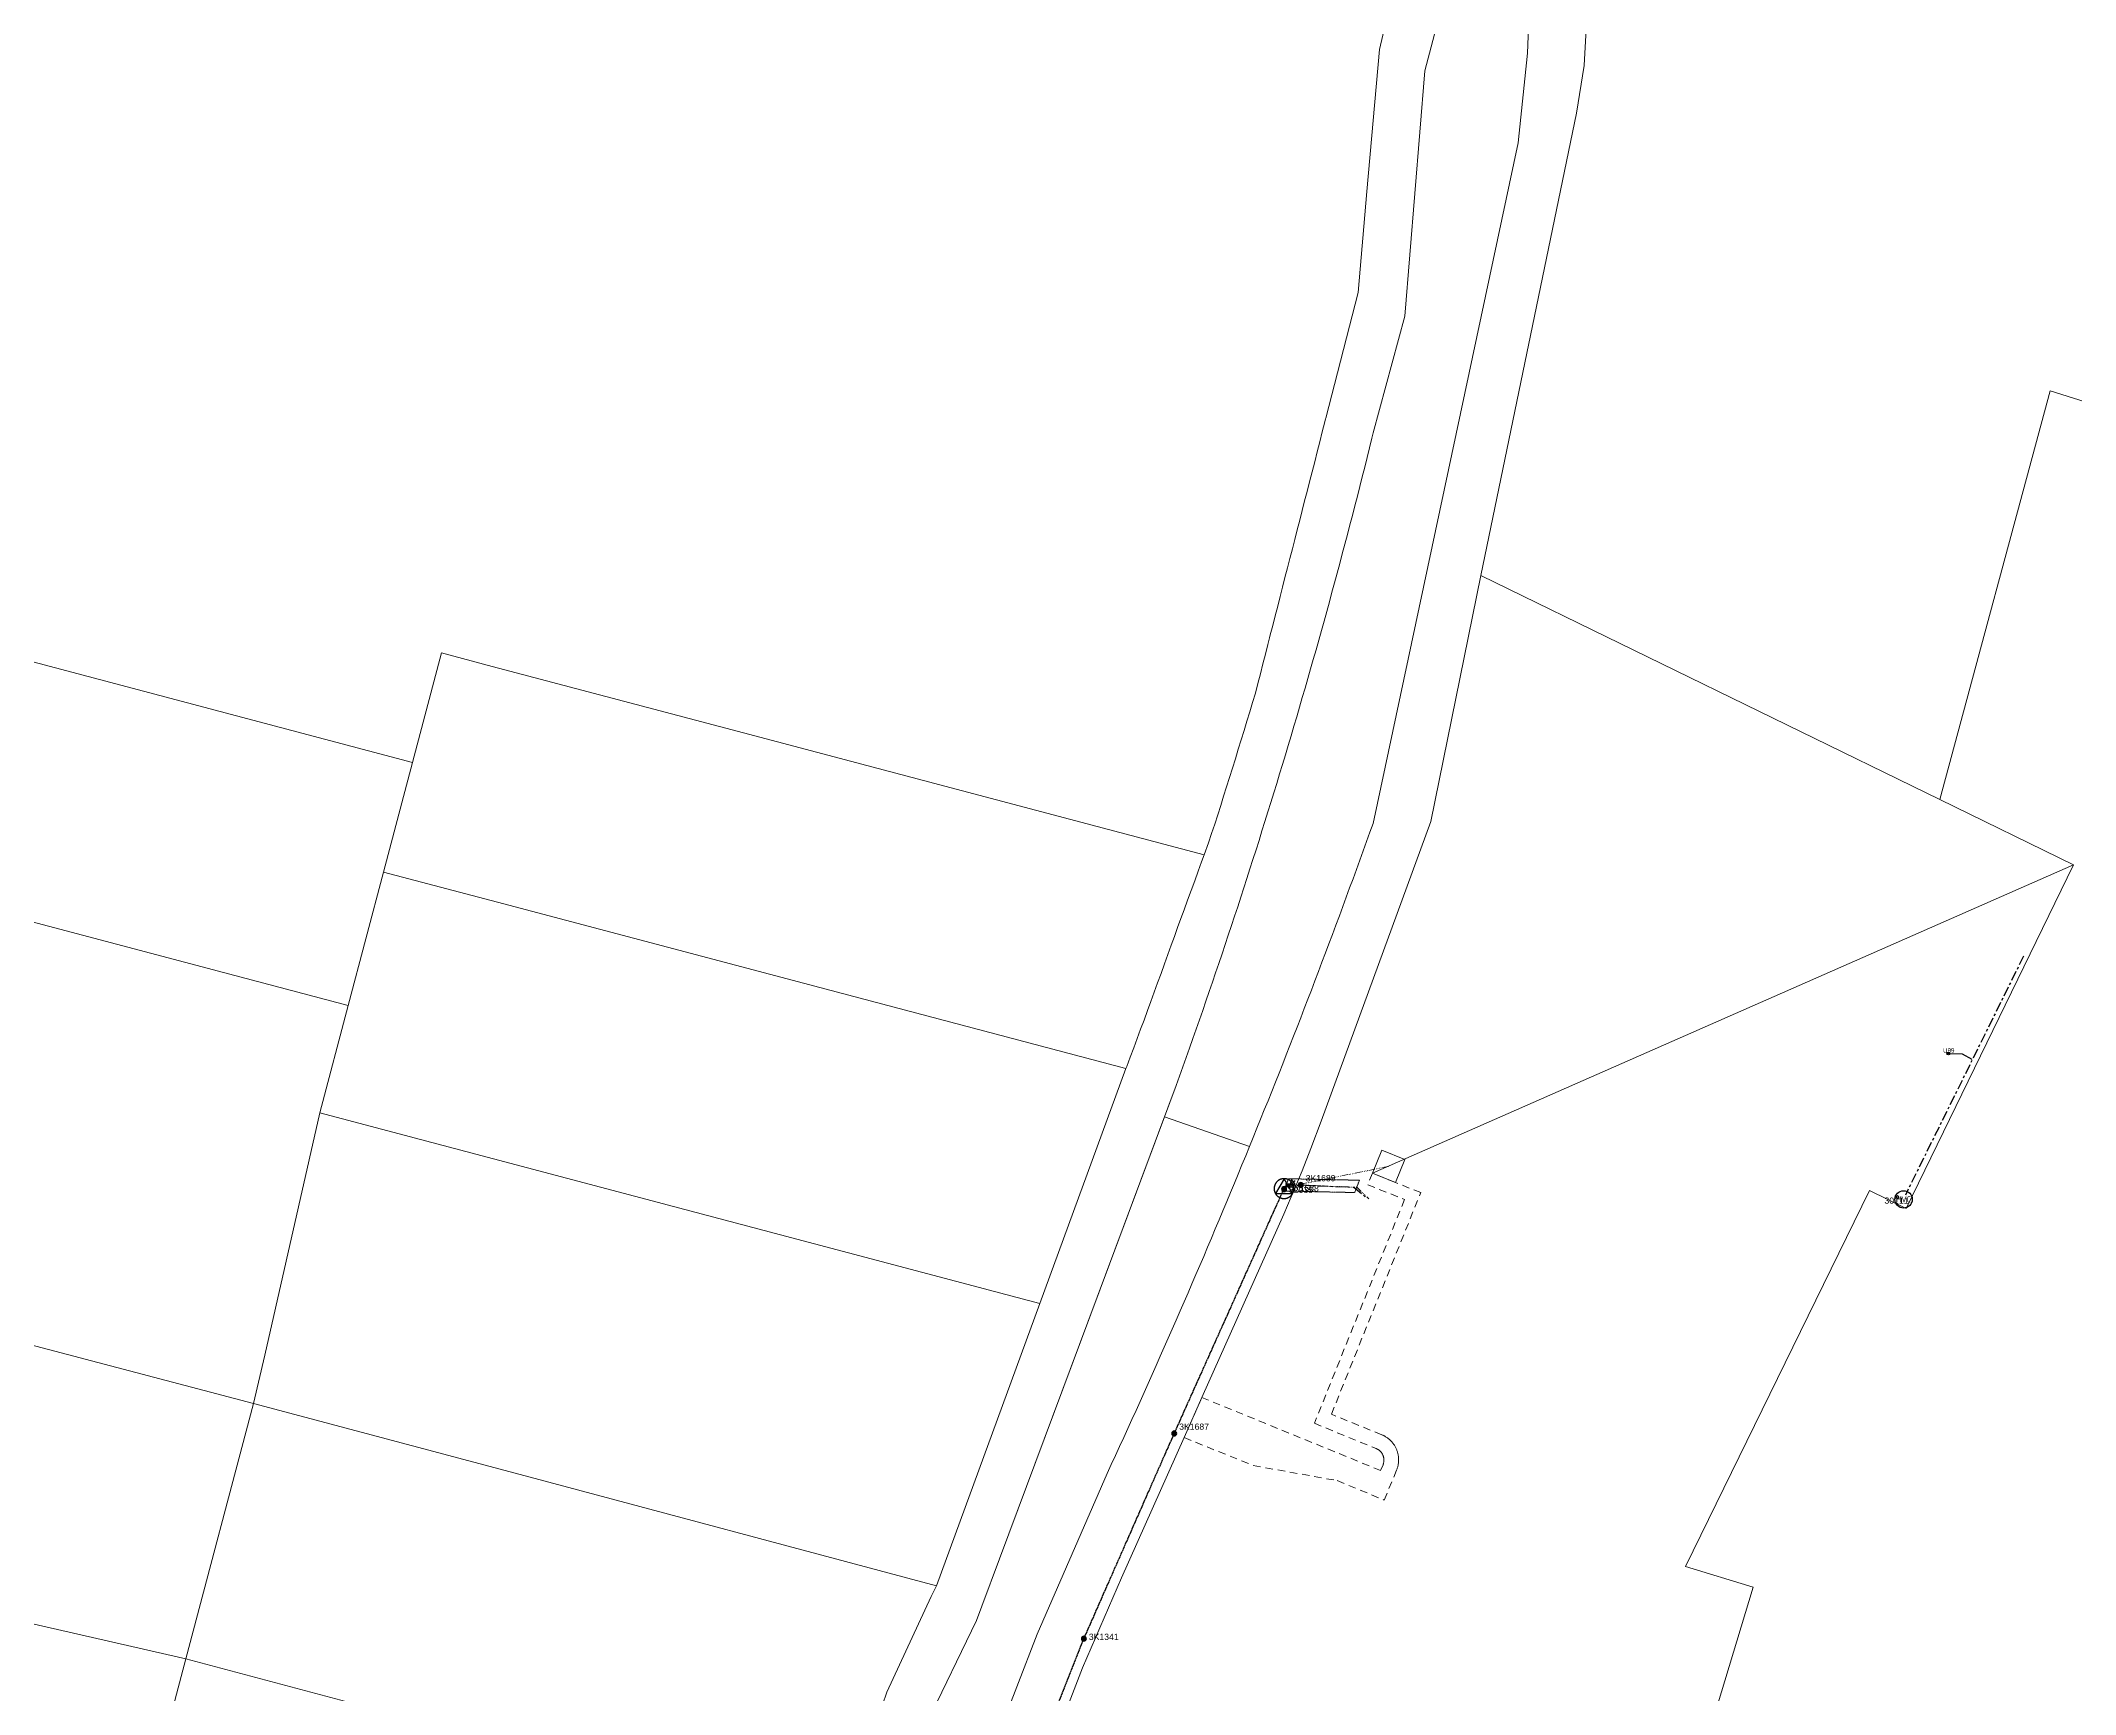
# Model space of a CAD drawing. Header units: metres. Extents: x 256054 to 262066, y 6173540 to 6179224.
# Drawn here: x 259002 to 259823, y 6175422 to 6176089 of the extents above; entities that cross this region are included whole.
import ezdxf
from ezdxf.enums import TextEntityAlignment as Align

# ---------------------------------------------------------------- set-up
doc = ezdxf.new("R2010")
doc.units = ezdxf.units.M
for name, pattern in [('Cable Exist OH', [1, 1, 0]), ('Cable Exist UG', [7, 4, -1, 1, -1]), ('Dash', [5, 3, -2]), ('DASHED', [19.05, 12.7, -6.35]), ('HIDDEN2', [0.1875, 0.125, -0.0625]), ('PHANTOMX2', [5.6, 2.5, -0.5, 0.15, -0.5, 0.15, -0.5, 0.15, -0.5, 0.15, -0.5])]:
    doc.linetypes.add(name, pattern=pattern)
doc.layers.get('0').update_dxf_attribs({"color": 6})
for name, color, linetype, lineweight in [('Cadastre Easements_SP_EXT', 96, 'DASHED', 15), ('Cadastre Land Parcels_SP_EXT', 96, 'Continuous', 15), ('Cadastre Other Property_SP_EXT', 96, 'DASHED', 15), ('Cadastre Roads_SP_EXT', 54, 'Continuous', 15), ('Mains_HV_EXT', 13, 'Continuous', 25), ('Mains_LV_EXT', 163, 'Continuous', 25), ('Services_SP_EXT', 42, 'PHANTOMX2', 20)]:
    doc.layers.add(name, color=color, linetype=linetype, lineweight=lineweight)
for name, color, linetype in [('Duct_SP_EXT', 40, 'Continuous'), ('Equip_LV_EXT', 7, 'Continuous'), ('SP_HV_EXT', 1, 'Continuous'), ('Sub_SP_EXT', 7, 'Continuous'), ('Sub_SP_TR_HV_LV_EXT', 7, 'Continuous'), ('SupportsOH_SP_TR_HV_LV_SL_EXT', 7, 'Continuous'), ('Trench_SP_EXT', 7, 'Continuous')]:
    doc.layers.add(name, color=color, linetype=linetype)
doc.styles.add('iecISOCP', font='isocp.shx')
doc.styles.add('POLE_LABEL', font='arial.ttf', dxfattribs={"height": 2})
doc.styles.get("Standard").update_dxf_attribs({"font": 'arial.ttf'})

# ---------------------------------------------------------------- blocks, each defined once
blk = doc.blocks.new('SUB_POLE_EXT')
at = {"flags": 128}
for points in [[(-0.05, 4), (-0.15, 4), (-0.25, 3.99), (-0.34, 3.99), (-0.44, 3.98), (-0.54, 3.96), (-0.64, 3.95), (-0.73, 3.93), (-0.83, 3.91), (-0.92, 3.89), (-1.02, 3.87), (-1.11, 3.84), (-1.21, 3.81), (-1.3, 3.78), (-1.39, 3.75), (-1.49, 3.71), (-1.58, 3.68), (-1.67, 3.64), (-1.75, 3.59), (-1.84, 3.55), (-1.93, 3.5), (-2.01, 3.46), (-2.1, 3.41), (-2.18, 3.35), (-2.26, 3.3), (-2.34, 3.24), (-2.42, 3.18), (-2.5, 3.12), (-2.58, 3.06), (-2.65, 3), (-2.72, 2.93), (-2.79, 2.86), (-2.86, 2.79), (-2.93, 2.72), (-3, 2.65), (-3.06, 2.58), (-3.12, 2.5), (-3.18, 2.42), (-3.24, 2.34), (-3.3, 2.26), (-3.35, 2.18), (-3.41, 2.1), (-3.46, 2.01), (-3.5, 1.93), (-3.55, 1.84), (-3.59, 1.75), (-3.64, 1.67), (-3.68, 1.58), (-3.71, 1.49), (-3.75, 1.39), (-3.78, 1.3), (-3.81, 1.21), (-3.84, 1.11), (-3.87, 1.02), (-3.89, 0.92), (-3.91, 0.83), (-3.93, 0.73), (-3.95, 0.64), (-3.96, 0.54), (-3.98, 0.44), (-3.99, 0.34), (-3.99, 0.25), (-4, 0.15), (-4, 0.05), (-4, -0.05), (-4, -0.15), (-3.99, -0.25), (-3.99, -0.34), (-3.98, -0.44), (-3.96, -0.54), (-3.95, -0.64), (-3.93, -0.73), (-3.91, -0.83), (-3.89, -0.92), (-3.87, -1.02), (-3.84, -1.11), (-3.81, -1.21), (-3.78, -1.3), (-3.75, -1.39), (-3.71, -1.49), (-3.68, -1.58), (-3.64, -1.67), (-3.59, -1.75), (-3.55, -1.84), (-3.5, -1.93), (-3.46, -2.01), (-3.41, -2.1), (-3.35, -2.18), (-3.3, -2.26), (-3.24, -2.34), (-3.18, -2.42), (-3.12, -2.5), (-3.06, -2.58), (-3, -2.65), (-2.93, -2.72), (-2.86, -2.79), (-2.79, -2.86), (-2.72, -2.93), (-2.65, -3), (-2.58, -3.06), (-2.5, -3.12), (-2.42, -3.18), (-2.34, -3.24), (-2.26, -3.3), (-2.18, -3.35), (-2.1, -3.41), (-2.01, -3.46), (-1.93, -3.5), (-1.84, -3.55), (-1.75, -3.59), (-1.67, -3.64), (-1.58, -3.68), (-1.49, -3.71), (-1.39, -3.75), (-1.3, -3.78), (-1.21, -3.81), (-1.11, -3.84), (-1.02, -3.87), (-0.92, -3.89), (-0.83, -3.91), (-0.73, -3.93), (-0.64, -3.95), (-0.54, -3.96), (-0.44, -3.98), (-0.34, -3.99), (-0.25, -3.99), (-0.15, -4), (-0.05, -4), (0.05, -4), (0.15, -4), (0.25, -3.99), (0.34, -3.99), (0.44, -3.98), (0.54, -3.96), (0.64, -3.95), (0.73, -3.93), (0.83, -3.91), (0.92, -3.89), (1.02, -3.87), (1.11, -3.84), (1.21, -3.81), (1.3, -3.78), (1.39, -3.75), (1.49, -3.71), (1.58, -3.68), (1.67, -3.64), (1.75, -3.59), (1.84, -3.55), (1.93, -3.5), (2.01, -3.46), (2.1, -3.41), (2.18, -3.35), (2.26, -3.3), (2.34, -3.24), (2.42, -3.18), (2.5, -3.12), (2.58, -3.06), (2.65, -3), (2.72, -2.93), (2.79, -2.86), (2.86, -2.79), (2.93, -2.72), (3, -2.65), (3.06, -2.58), (3.12, -2.5), (3.18, -2.42), (3.24, -2.34), (3.3, -2.26), (3.35, -2.18), (3.41, -2.1), (3.46, -2.01), (3.5, -1.93), (3.55, -1.84), (3.59, -1.75), (3.64, -1.67), (3.68, -1.58), (3.71, -1.49), (3.75, -1.39), (3.78, -1.3), (3.81, -1.21), (3.84, -1.11), (3.87, -1.02), (3.89, -0.92), (3.91, -0.83), (3.93, -0.73), (3.95, -0.64), (3.96, -0.54), (3.98, -0.44), (3.99, -0.34), (3.99, -0.25), (4, -0.15), (4, -0.05), (4, 0.05), (4, 0.15), (3.99, 0.25), (3.99, 0.34), (3.98, 0.44), (3.96, 0.54), (3.95, 0.64), (3.93, 0.73), (3.91, 0.83), (3.89, 0.92), (3.87, 1.02), (3.84, 1.11), (3.81, 1.21), (3.78, 1.3), (3.75, 1.39), (3.71, 1.49), (3.68, 1.58), (3.64, 1.67), (3.59, 1.75), (3.55, 1.84), (3.5, 1.93), (3.46, 2.01), (3.41, 2.1), (3.35, 2.18), (3.3, 2.26), (3.24, 2.34), (3.18, 2.42), (3.12, 2.5), (3.06, 2.58), (3, 2.65), (2.93, 2.72), (2.86, 2.79), (2.79, 2.86), (2.72, 2.93), (2.65, 3), (2.58, 3.06), (2.5, 3.12), (2.42, 3.18), (2.34, 3.24), (2.26, 3.3), (2.18, 3.35), (2.1, 3.41), (2.01, 3.46), (1.93, 3.5), (1.84, 3.55), (1.75, 3.59), (1.67, 3.64), (1.58, 3.68), (1.49, 3.71), (1.39, 3.75), (1.3, 3.78), (1.21, 3.81), (1.11, 3.84), (1.02, 3.87), (0.92, 3.89), (0.83, 3.91), (0.73, 3.93), (0.64, 3.95), (0.54, 3.96), (0.44, 3.98), (0.34, 3.99), (0.25, 3.99), (0.15, 4), (0.05, 4)], [(0, 4), (-3.46, -2), (3.46, -2)]]:
    blk.add_lwpolyline(points, close=True, dxfattribs=at)
at = {"flags": 8}
blk.add_attdef('ASSET_NUM', text='', height=2.5, dxfattribs=at).set_placement((0, 7), align=Align.MIDDLE_CENTER)
for tag, flags, p in [('STREET_CODE', 9, (-1.38, 1.45)), ('NO_PHASES', 9, (-1.38, 1.05)), ('OPERATED_BY', 9, (-1.38, 0.65)), ('MAINTAINED_BY', 9, (-1.38, 0.45)), ('ORIENTATION', 9, (-1.38, 0.25)), ('OWNED_BY', 9, (-1.38, 0.05)), ('CONSTRUCTED_VOLTAGE', 9, (-1.13, 0.75)), ('OPERATING_VOLTAGE', 9, (-1.13, 0.35)), ('STATE', 9, (-1.38, -0.35)), ('USAGE', 9, (-1.38, -0.75)), ('LEGEND', 9, (-1.38, -0.95)), ('SUBURB', 9, (-1.38, -1.15)), ('STREETNAME', 9, (-1.38, -1.35)), ('LOCATION', 9, (-1.38, -1.55)), ('NOTES', 9, (-1.38, -1.75)), ('Z', 1, (-1.38, -1.95)), ('SECONDARY_VOLTAGE', 9, (-1.13, -0.65)), ('SUBSTATION_TYPE', 9, (-1.13, -1.05))]:
    blk.add_attdef(tag, text='', height=0.1, dxfattribs=dict(flags=flags)).set_placement(p, align=Align.MIDDLE_LEFT)
blk = doc.blocks.new('HV_CUSTOMER_EXT')
at = {"ltscale": 10}
blk.add_wipeout([(0, 3.6), (-0.04, 3.6), (-0.09, 3.6), (-0.13, 3.6), (-0.18, 3.6), (-0.22, 3.59), (-0.26, 3.59), (-0.31, 3.59), (-0.35, 3.58), (-0.4, 3.58), (-0.44, 3.57), (-0.48, 3.57), (-0.53, 3.56), (-0.57, 3.55), (-0.62, 3.55), (-0.66, 3.54), (-0.7, 3.53), (-0.75, 3.52), (-0.79, 3.51), (-0.83, 3.5), (-0.87, 3.49), (-0.92, 3.48), (-0.96, 3.47), (-1, 3.46), (-1.05, 3.44), (-1.09, 3.43), (-1.13, 3.42), (-1.17, 3.4), (-1.21, 3.39), (-1.25, 3.37), (-1.3, 3.36), (-1.34, 3.34), (-1.38, 3.33), (-1.42, 3.31), (-1.46, 3.29), (-1.5, 3.27), (-1.54, 3.25), (-1.58, 3.24), (-1.62, 3.22), (-1.66, 3.2), (-1.7, 3.17), (-1.74, 3.15), (-1.77, 3.13), (-1.81, 3.11), (-1.85, 3.09), (-1.89, 3.06), (-1.93, 3.04), (-1.96, 3.02), (-2, 2.99), (-2.04, 2.97), (-2.07, 2.94), (-2.11, 2.92), (-2.14, 2.89), (-2.18, 2.87), (-2.21, 2.84), (-2.25, 2.81), (-2.28, 2.78), (-2.32, 2.75), (-2.35, 2.73), (-2.38, 2.7), (-2.42, 2.67), (-2.45, 2.64), (-2.48, 2.61), (-2.51, 2.58), (-2.55, 2.55), (-2.58, 2.51), (-2.61, 2.48), (-2.64, 2.45), (-2.67, 2.42), (-2.7, 2.38), (-2.73, 2.35), (-2.75, 2.32), (-2.78, 2.28), (-2.81, 2.25), (-2.84, 2.21), (-2.87, 2.18), (-2.89, 2.14), (-2.92, 2.11), (-2.94, 2.07), (-2.97, 2.04), (-2.99, 2), (-3.02, 1.96), (-3.04, 1.93), (-3.06, 1.89), (-3.09, 1.85), (-3.11, 1.81), (-3.13, 1.77), (-3.15, 1.74), (-3.17, 1.7), (-3.2, 1.66), (-3.22, 1.62), (-3.24, 1.58), (-3.25, 1.54), (-3.27, 1.5), (-3.29, 1.46), (-3.31, 1.42), (-3.33, 1.38), (-3.34, 1.34), (-3.36, 1.3), (-3.37, 1.25), (-3.39, 1.21), (-3.4, 1.17), (-3.42, 1.13), (-3.43, 1.09), (-3.44, 1.05), (-3.46, 1), (-3.47, 0.96), (-3.48, 0.92), (-3.49, 0.87), (-3.5, 0.83), (-3.51, 0.79), (-3.52, 0.75), (-3.53, 0.7), (-3.54, 0.66), (-3.55, 0.62), (-3.55, 0.57), (-3.56, 0.53), (-3.57, 0.48), (-3.57, 0.44), (-3.58, 0.4), (-3.58, 0.35), (-3.59, 0.31), (-3.59, 0.26), (-3.59, 0.22), (-3.6, 0.18), (-3.6, 0.13), (-3.6, 0.09), (-3.6, 0.04), (-3.6, 0), (-3.6, -0.04), (-3.6, -0.09), (-3.6, -0.13), (-3.6, -0.18), (-3.59, -0.22), (-3.59, -0.26), (-3.59, -0.31), (-3.58, -0.35), (-3.58, -0.4), (-3.57, -0.44), (-3.57, -0.48), (-3.56, -0.53), (-3.55, -0.57), (-3.55, -0.62), (-3.54, -0.66), (-3.53, -0.7), (-3.52, -0.75), (-3.51, -0.79), (-3.5, -0.83), (-3.49, -0.87), (-3.48, -0.92), (-3.47, -0.96), (-3.46, -1), (-3.44, -1.05), (-3.43, -1.09), (-3.42, -1.13), (-3.4, -1.17), (-3.39, -1.21), (-3.37, -1.25), (-3.36, -1.3), (-3.34, -1.34), (-3.33, -1.38), (-3.31, -1.42), (-3.29, -1.46), (-3.27, -1.5), (-3.25, -1.54), (-3.24, -1.58), (-3.22, -1.62), (-3.2, -1.66), (-3.17, -1.7), (-3.15, -1.74), (-3.13, -1.77), (-3.11, -1.81), (-3.09, -1.85), (-3.06, -1.89), (-3.04, -1.93), (-3.02, -1.96), (-2.99, -2), (-2.97, -2.04), (-2.94, -2.07), (-2.92, -2.11), (-2.89, -2.14), (-2.87, -2.18), (-2.84, -2.21), (-2.81, -2.25), (-2.78, -2.28), (-2.75, -2.32), (-2.73, -2.35), (-2.7, -2.38), (-2.67, -2.42), (-2.64, -2.45), (-2.61, -2.48), (-2.58, -2.51), (-2.55, -2.55), (-2.51, -2.58), (-2.48, -2.61), (-2.45, -2.64), (-2.42, -2.67), (-2.38, -2.7), (-2.35, -2.73), (-2.32, -2.75), (-2.28, -2.78), (-2.25, -2.81), (-2.21, -2.84), (-2.18, -2.87), (-2.14, -2.89), (-2.11, -2.92), (-2.07, -2.94), (-2.04, -2.97), (-2, -2.99), (-1.96, -3.02), (-1.93, -3.04), (-1.89, -3.06), (-1.85, -3.09), (-1.81, -3.11), (-1.77, -3.13), (-1.74, -3.15), (-1.7, -3.17), (-1.66, -3.2), (-1.62, -3.22), (-1.58, -3.24), (-1.54, -3.25), (-1.5, -3.27), (-1.46, -3.29), (-1.42, -3.31), (-1.38, -3.33), (-1.34, -3.34), (-1.3, -3.36), (-1.25, -3.37), (-1.21, -3.39), (-1.17, -3.4), (-1.13, -3.42), (-1.09, -3.43), (-1.05, -3.44), (-1, -3.46), (-0.96, -3.47), (-0.92, -3.48), (-0.87, -3.49), (-0.83, -3.5), (-0.79, -3.51), (-0.75, -3.52), (-0.7, -3.53), (-0.66, -3.54), (-0.62, -3.55), (-0.57, -3.55), (-0.53, -3.56), (-0.48, -3.57), (-0.44, -3.57), (-0.4, -3.58), (-0.35, -3.58), (-0.31, -3.59), (-0.26, -3.59), (-0.22, -3.59), (-0.18, -3.6), (-0.13, -3.6), (-0.09, -3.6), (-0.04, -3.6), (0, -3.6), (0.04, -3.6), (0.09, -3.6), (0.13, -3.6), (0.18, -3.6), (0.22, -3.59), (0.26, -3.59), (0.31, -3.59), (0.35, -3.58), (0.4, -3.58), (0.44, -3.57), (0.48, -3.57), (0.53, -3.56), (0.57, -3.55), (0.62, -3.55), (0.66, -3.54), (0.7, -3.53), (0.75, -3.52), (0.79, -3.51), (0.83, -3.5), (0.87, -3.49), (0.92, -3.48), (0.96, -3.47), (1, -3.46), (1.05, -3.44), (1.09, -3.43), (1.13, -3.42), (1.17, -3.4), (1.21, -3.39), (1.25, -3.37), (1.3, -3.36), (1.34, -3.34), (1.38, -3.33), (1.42, -3.31), (1.46, -3.29), (1.5, -3.27), (1.54, -3.25), (1.58, -3.24), (1.62, -3.22), (1.66, -3.2), (1.7, -3.17), (1.74, -3.15), (1.77, -3.13), (1.81, -3.11), (1.85, -3.09), (1.89, -3.06), (1.93, -3.04), (1.96, -3.02), (2, -2.99), (2.04, -2.97), (2.07, -2.94), (2.11, -2.92), (2.14, -2.89), (2.18, -2.87), (2.21, -2.84), (2.25, -2.81), (2.28, -2.78), (2.32, -2.75), (2.35, -2.73), (2.38, -2.7), (2.42, -2.67), (2.45, -2.64), (2.48, -2.61), (2.51, -2.58), (2.55, -2.55), (2.58, -2.51), (2.61, -2.48), (2.64, -2.45), (2.67, -2.42), (2.7, -2.38), (2.73, -2.35), (2.75, -2.32), (2.78, -2.28), (2.81, -2.25), (2.84, -2.21), (2.87, -2.18), (2.89, -2.14), (2.92, -2.11), (2.94, -2.07), (2.97, -2.04), (2.99, -2), (3.02, -1.96), (3.04, -1.93), (3.06, -1.89), (3.09, -1.85), (3.11, -1.81), (3.13, -1.77), (3.15, -1.74), (3.17, -1.7), (3.2, -1.66), (3.22, -1.62), (3.24, -1.58), (3.25, -1.54), (3.27, -1.5), (3.29, -1.46), (3.31, -1.42), (3.33, -1.38), (3.34, -1.34), (3.36, -1.3), (3.37, -1.25), (3.39, -1.21), (3.4, -1.17), (3.42, -1.13), (3.43, -1.09), (3.44, -1.05), (3.46, -1), (3.47, -0.96), (3.48, -0.92), (3.49, -0.87), (3.5, -0.83), (3.51, -0.79), (3.52, -0.75), (3.53, -0.7), (3.54, -0.66), (3.55, -0.62), (3.55, -0.57), (3.56, -0.53), (3.57, -0.48), (3.57, -0.44), (3.58, -0.4), (3.58, -0.35), (3.59, -0.31), (3.59, -0.26), (3.59, -0.22), (3.6, -0.18), (3.6, -0.13), (3.6, -0.09), (3.6, -0.04), (3.6, 0), (3.6, 0.04), (3.6, 0.09), (3.6, 0.13), (3.6, 0.18), (3.59, 0.22), (3.59, 0.26), (3.59, 0.31), (3.58, 0.35), (3.58, 0.4), (3.57, 0.44), (3.57, 0.48), (3.56, 0.53), (3.55, 0.57), (3.55, 0.62), (3.54, 0.66), (3.53, 0.7), (3.52, 0.75), (3.51, 0.79), (3.5, 0.83), (3.49, 0.87), (3.48, 0.92), (3.47, 0.96), (3.46, 1), (3.44, 1.05), (3.43, 1.09), (3.42, 1.13), (3.4, 1.17), (3.39, 1.21), (3.37, 1.25), (3.36, 1.3), (3.34, 1.34), (3.33, 1.38), (3.31, 1.42), (3.29, 1.46), (3.27, 1.5), (3.25, 1.54), (3.24, 1.58), (3.22, 1.62), (3.2, 1.66), (3.17, 1.7), (3.15, 1.74), (3.13, 1.77), (3.11, 1.81), (3.09, 1.85), (3.06, 1.89), (3.04, 1.93), (3.02, 1.96), (2.99, 2), (2.97, 2.04), (2.94, 2.07), (2.92, 2.11), (2.89, 2.14), (2.87, 2.18), (2.84, 2.21), (2.81, 2.25), (2.78, 2.28), (2.75, 2.32), (2.73, 2.35), (2.7, 2.38), (2.67, 2.42), (2.64, 2.45), (2.61, 2.48), (2.58, 2.51), (2.55, 2.55), (2.51, 2.58), (2.48, 2.61), (2.45, 2.64), (2.42, 2.67), (2.38, 2.7), (2.35, 2.73), (2.32, 2.75), (2.28, 2.78), (2.25, 2.81), (2.21, 2.84), (2.18, 2.87), (2.14, 2.89), (2.11, 2.92), (2.07, 2.94), (2.04, 2.97), (2, 2.99), (1.96, 3.02), (1.93, 3.04), (1.89, 3.06), (1.85, 3.09), (1.81, 3.11), (1.77, 3.13), (1.74, 3.15), (1.7, 3.17), (1.66, 3.2), (1.62, 3.22), (1.58, 3.24), (1.54, 3.25), (1.5, 3.27), (1.46, 3.29), (1.42, 3.31), (1.38, 3.33), (1.34, 3.34), (1.3, 3.36), (1.25, 3.37), (1.21, 3.39), (1.17, 3.4), (1.13, 3.42), (1.09, 3.43), (1.05, 3.44), (1, 3.46), (0.96, 3.47), (0.92, 3.48), (0.87, 3.49), (0.83, 3.5), (0.79, 3.51), (0.75, 3.52), (0.7, 3.53), (0.66, 3.54), (0.62, 3.55), (0.57, 3.55), (0.53, 3.56), (0.48, 3.57), (0.44, 3.57), (0.4, 3.58), (0.35, 3.58), (0.31, 3.59), (0.26, 3.59), (0.22, 3.59), (0.18, 3.6), (0.13, 3.6), (0.09, 3.6), (0.04, 3.6)], dxfattribs=at)
blk.add_circle((0, 0), 3.5, dxfattribs=at)
at = {"insert": (0, 0), "char_height": 2.5, "width": 3.6298, "attachment_point": 5, "style": 'iecISOCP'}
blk.add_mtext('HVC', dxfattribs=at)
at = {"flags": 8}
blk.add_attdef('ASSET_NUM', text='', height=2.5, dxfattribs=at).set_placement((0, 5.75), align=Align.MIDDLE_CENTER)
blk = doc.blocks.new('LV_OH_LINKS_DISTFUSE_EXT')
for p, q in [((0, 0), (0.96, 0)), ((3.84, 0), (4.8, 0))]:
    blk.add_line(p, q)
blk.add_lwpolyline([(3.84, -1.2), (3.84, 1.2), (0.96, -1.2), (0.96, 1.2)], close=True)
at = {"flags": 9}
for tag, p in [('ACTUAL_STATUS', (0, 0)), ('CONSTRUCTED_VOLTAGE', (0, -0.2)), ('OPERATING_VOLTAGE', (0, -0.6)), ('ORIENTATION', (0, -0.8)), ('OWNED_BY', (0, -1)), ('STATE', (0, -1.2)), ('SWITCH_TYPE', (0, -1.4)), ('NO_PHASES', (0, -0.4)), ('USAGE', (0, -1.6)), ('NOTES', (0, -1.8))]:
    blk.add_attdef(tag, text='', height=0.2, dxfattribs=at).set_placement(p, align=Align.MIDDLE_LEFT)
at = {"flags": 1}
blk.add_attdef('Z', (0, 0), '', height=0.2, dxfattribs=at)
blk = doc.blocks.new('CCP_EXT')
blk.add_wipeout([(0, 0.57), (0.57, 0), (0, -0.57), (-0.57, 0)])
blk.add_lwpolyline([(-0.57, 0), (0, 0.57), (0.57, 0), (0, -0.57), (-0.57, 0)])
at = {"flags": 1}
blk.add_attdef('Z', (0, 0), '', height=0.2, dxfattribs=at)
at = {"flags": 9}
for tag, p in [('CCP_TYPE', (0, 0)), ('CONSTRUCTED_VOLTAGE', (0, -0.2)), ('OPERATING_VOLTAGE', (0, -0.6)), ('ORIENTATION', (0, -0.8)), ('OWNED_BY', (0, -1)), ('STATE', (0, -1.8)), ('NO_PHASES', (0, -0.4)), ('USAGE', (0, -1.2)), ('LEGEND', (0, -1.4)), ('LIFE_SUPPORT', (0, -1.6)), ('NOTES', (0, -2))]:
    blk.add_attdef(tag, text='', height=0.2, dxfattribs=at).set_placement(p, align=Align.MIDDLE_LEFT)
blk = doc.blocks.new('POLE_EXT')
blk.add_hatch(color=256).paths.add_polyline_path([(-1, 0, 1), (1, 0, 1)])
blk.add_lwpolyline([(-1, 0, 1), (1, 0, 1)], format="xyb", close=True)
at = {"flags": 8}
blk.add_attdef('pNumber', text='', height=2, dxfattribs=at).set_placement((2.5, 2.5), align=Align.MIDDLE_CENTER)
at = {"style": 'POLE_LABEL', "flags": 9}
for tag, p in [('STRUCTURE_PLANT_NUMBER', (1.35, 0.03)), ('STREET_CODE', (1.35, -0.2))]:
    blk.add_attdef(tag, text='', height=0.2, dxfattribs=at).set_placement(p, align=Align.MIDDLE_LEFT)
at = {"flags": 1}
blk.add_attdef('Z', (1.35, -7.33), '', height=0.2, dxfattribs=at)
at = {"flags": 9}
for tag, p in [('OWNED_BY', (1.35, -0.4)), ('SPECIAL_USE', (1.35, -0.8)), ('STATE', (1.35, -1)), ('cLV', (1.35, -1.4)), ('hDepth', (1.35, -1.6)), ('hDia', (1.35, -1.8)), ('cHV', (1.35, -2)), ('cLinedev', (1.35, -3.4)), ('pExisting', (1.35, -3.8)), ('pFooting', (1.35, -4.4)), ('pNew', (1.35, -4.6)), ('pRelocate', (1.35, -5)), ('pRemove', (1.35, -5.2)), ('pReplace', (1.35, -5.4)), ('pStay', (1.35, -5.6)), ('pType', (1.35, -5.8)), ('cspan', (1.35, -6)), ('STREETNAME', (1.35, -6.2)), ('SUBURB', (1.35, -6.4)), ('OPERATED_BY', (1.36, -7.01)), ('PARENT', (1.35, -0.6)), ('USAGE', (1.35, -1.2)), ('LBRACKET', (1.35, -2.2)), ('LExisting', (1.35, -2.4)), ('LANTNUMBER', (1.35, -2.6)), ('LOther', (1.35, -2.8)), ('LRemove', (1.35, -3)), ('LEGEND', (1.35, -3.2)), ('LOCATION', (1.35, -3.6)), ('PFNUMBER', (1.35, -4)), ('NEWPFNUMBER', (1.35, -4.2)), ('NOTES', (1.35, -6.6)), ('MAINTAINED_BY', (1.36, -6.81))]:
    blk.add_attdef(tag, text='', height=0.2, dxfattribs=at).set_placement(p, align=Align.MIDDLE_LEFT)
blk = doc.blocks.new('CABLE_LARGE_EXT')
h = blk.add_hatch(color=256)
edge = h.paths.add_edge_path()
edge.add_arc((0, 0.55), 0.55, 0, 360)
blk.add_circle((0, 0.55), 0.55)
at = {"flags": 1}
blk.add_attdef('Z', (0, 0), '', height=0.2, dxfattribs=at)
at = {"flags": 9}
for tag, p in [('COND_CODE', (0, 0)), ('STATE', (0, -0.4)), ('XSECT_SIZE', (0, -0.6)), ('FB_REFERENCE', (0, -0.2)), ('NOTES', (0, -0.8))]:
    blk.add_attdef(tag, text='', height=0.2, dxfattribs=at).set_placement(p, align=Align.MIDDLE_LEFT)
blk = doc.blocks.new('CONNECTOR_NODE_EXT')
h = blk.add_hatch(color=256)
edge = h.paths.add_edge_path()
edge.add_arc((0, 0), 0.5, 0, 360)
blk.add_circle((0, 0), 0.5)
at = {"flags": 1}
blk.add_attdef('Z', (0, 0), '', height=0.2, dxfattribs=at)
at = {"flags": 9}
for tag, p in [('CONNECTOR_TYPE', (0, 0)), ('CONSTRUCTED_VOLTAGE', (0, -0.2)), ('OPERATING_VOLTAGE', (0, -0.6)), ('ORIENTATION', (0, -0.8)), ('SUBTYPE', (0, -1)), ('NO_PHASES', (0, -0.4)), ('USAGE', (0, -1.2)), ('NOTES', (0, -1.4))]:
    blk.add_attdef(tag, text='', height=0.2, dxfattribs=at).set_placement(p, align=Align.MIDDLE_LEFT)

msp = doc.modelspace()

# ---------------------------------------------------------------- linework, layer by layer
at = {"layer": 'Cadastre Easements_SP_EXT', "linetype": 'Dash'}
msp.add_lwpolyline([(259549.02, 6175512.86), (259549.12, 6175513.13), (259549.21, 6175513.41), (259549.3, 6175513.69), (259549.38, 6175513.97), (259549.45, 6175514.26), (259549.52, 6175514.54), (259549.57, 6175514.83), (259549.62, 6175515.12), (259549.66, 6175515.41), (259549.7, 6175515.7), (259549.72, 6175515.99), (259549.74, 6175516.29), (259549.75, 6175516.58), (259549.75, 6175516.87), (259549.74, 6175517.17), (259549.73, 6175517.46), (259549.71, 6175517.75), (259549.68, 6175518.04), (259549.64, 6175518.33), (259549.6, 6175518.62), (259549.54, 6175518.91), (259549.48, 6175519.2), (259549.42, 6175519.48), (259549.34, 6175519.77), (259549.26, 6175520.05), (259549.16, 6175520.33), (259549.07, 6175520.6), (259548.96, 6175520.88), (259548.85, 6175521.15), (259548.73, 6175521.42), (259548.6, 6175521.68), (259548.46, 6175521.94), (259548.32, 6175522.2), (259548.17, 6175522.45), (259548.02, 6175522.7), (259547.86, 6175522.94), (259547.69, 6175523.18), (259547.52, 6175523.42), (259547.33, 6175523.65), (259547.15, 6175523.88), (259546.95, 6175524.1), (259546.76, 6175524.31), (259546.55, 6175524.52), (259546.34, 6175524.73), (259546.13, 6175524.93), (259545.9, 6175525.12), (259545.68, 6175525.31), (259545.45, 6175525.49), (259545.21, 6175525.66), (259544.97, 6175525.83), (259544.73, 6175525.99), (259544.48, 6175526.15), (259544.23, 6175526.29), (259543.97, 6175526.44), (259543.71, 6175526.57), (259543.45, 6175526.7), (259543.18, 6175526.82), (259542.91, 6175526.93), (259522.6, 6175535.22), (259558.67, 6175624.59), (259548.45, 6175628.69), (259539.17, 6175632.42), (259537.3, 6175627.78), (259552.15, 6175621.81), (259515.73, 6175531.54), (259540.64, 6175521.38), (259540.82, 6175521.3), (259541, 6175521.22), (259541.18, 6175521.13), (259541.35, 6175521.03), (259541.52, 6175520.93), (259541.68, 6175520.82), (259541.84, 6175520.7), (259542, 6175520.58), (259542.15, 6175520.45), (259542.29, 6175520.32), (259542.43, 6175520.18), (259542.56, 6175520.03), (259542.69, 6175519.88), (259542.81, 6175519.72), (259542.93, 6175519.56), (259543.04, 6175519.4), (259543.14, 6175519.23), (259543.24, 6175519.06), (259543.33, 6175518.88), (259543.41, 6175518.7), (259543.48, 6175518.52), (259543.55, 6175518.33), (259543.61, 6175518.14), (259543.66, 6175517.95), (259543.7, 6175517.76), (259543.74, 6175517.57), (259543.77, 6175517.37), (259543.79, 6175517.17), (259543.8, 6175516.98), (259543.81, 6175516.78), (259543.81, 6175516.58), (259543.8, 6175516.39), (259543.78, 6175516.19), (259543.75, 6175515.99), (259543.72, 6175515.8), (259543.68, 6175515.6), (259543.63, 6175515.41), (259543.57, 6175515.22), (259543.51, 6175515.04), (259543.44, 6175514.85), (259542.46, 6175512.5), (259470.39, 6175541.92), (259463.19, 6175525.79), (259491.11, 6175514.47), (259524.99, 6175508.43), (259543.93, 6175500.56), (259548.91, 6175512.59), (259549.02, 6175512.86)], close=True, dxfattribs=at)
at = {"layer": 'Cadastre Land Parcels_SP_EXT', "linetype": 'Continuous'}
for points in [[(259574.58, 6176131.34), (259560.26, 6176077.15), (259552.27, 6175978.21), (259539.5, 6175931.11), (259538.97, 6175928.95), (259538.01, 6175925.06), (259537.04, 6175921.16), (259536.06, 6175917.27), (259535.08, 6175913.38), (259534.1, 6175909.49), (259533.1, 6175905.6), (259532.1, 6175901.71), (259531.1, 6175897.82), (259530.09, 6175893.94), (259529.07, 6175890.06), (259528.05, 6175886.18), (259527.02, 6175882.3), (259525.98, 6175878.42), (259524.94, 6175874.54), (259523.9, 6175870.67), (259522.85, 6175866.79), (259521.79, 6175862.92), (259520.72, 6175859.05), (259519.65, 6175855.18), (259518.58, 6175851.32), (259517.49, 6175847.45), (259516.41, 6175843.59), (259515.31, 6175839.73), (259514.21, 6175835.87), (259513.11, 6175832.01), (259511.99, 6175828.15), (259510.88, 6175824.3), (259509.75, 6175820.44), (259508.62, 6175816.59), (259507.49, 6175812.74), (259506.35, 6175808.89), (259505.2, 6175805.05), (259504.05, 6175801.2), (259502.89, 6175797.36), (259501.72, 6175793.52), (259500.55, 6175789.68), (259499.37, 6175785.84), (259498.19, 6175782.01), (259497, 6175778.17), (259495.81, 6175774.34), (259494.61, 6175770.51), (259493.4, 6175766.68), (259492.19, 6175762.86), (259490.97, 6175759.03), (259489.75, 6175755.21), (259488.52, 6175751.39), (259487.29, 6175747.57), (259486.05, 6175743.75), (259484.8, 6175739.94), (259483.54, 6175736.12), (259482.29, 6175732.31), (259481.02, 6175728.5), (259479.75, 6175724.69), (259478.48, 6175720.89), (259477.19, 6175717.09), (259475.91, 6175713.28), (259474.61, 6175709.48), (259473.31, 6175705.69), (259472.01, 6175701.89), (259470.7, 6175698.1), (259469.38, 6175694.31), (259468.06, 6175690.52), (259466.73, 6175686.73), (259465.4, 6175682.94), (259464.05, 6175679.16), (259462.71, 6175675.38), (259461.36, 6175671.6), (259460, 6175667.82), (259455.26, 6175655.14), (259489.55, 6175643.15), (259491.05, 6175646.86), (259491.05, 6175646.86), (259492.56, 6175650.56), (259494.06, 6175654.26), (259495.55, 6175657.97), (259497.04, 6175661.68), (259498.52, 6175665.39), (259500, 6175669.1), (259501.48, 6175672.82), (259502.95, 6175676.53), (259504.41, 6175680.25), (259505.87, 6175683.97), (259507.33, 6175687.7), (259508.78, 6175691.42), (259510.23, 6175695.15), (259511.67, 6175698.87), (259513.1, 6175702.6), (259514.54, 6175706.33), (259515.96, 6175710.07), (259517.39, 6175713.8), (259518.8, 6175717.54), (259520.22, 6175721.28), (259521.62, 6175725.02), (259523.03, 6175728.76), (259524.43, 6175732.5), (259525.82, 6175736.25), (259527.21, 6175740), (259528.59, 6175743.75), (259529.97, 6175747.5), (259531.35, 6175751.25), (259532.72, 6175755.01), (259534.08, 6175758.76), (259535.44, 6175762.52), (259536.8, 6175766.28), (259538.15, 6175770.04), (259539.41, 6175773.56), (259559.74, 6175868.88), (259597.97, 6176048.15), (259601.75, 6176084.32), (259622.42, 6176615.8)], [(259910.51, 6176244.03), (259636.62, 6176284.27), (259633.26, 6176235.29), (259624.55, 6176079.26), (259621.48, 6176060.09), (259582.85, 6175873.54), (259768.13, 6175783.14), (259812.7, 6175948.06), (259964.6, 6175900.38)], [(259305.37, 6175191.5), (259403.89, 6175446.43), (259432.14, 6175511.24), (259433.81, 6175514.87), (259435.48, 6175518.5), (259437.15, 6175522.13), (259438.81, 6175525.76), (259440.47, 6175529.4), (259442.12, 6175533.04), (259443.77, 6175536.68), (259445.42, 6175540.32), (259447.06, 6175543.97), (259448.69, 6175547.61), (259450.32, 6175551.26), (259451.95, 6175554.91), (259453.57, 6175558.57), (259455.18, 6175562.22), (259456.79, 6175565.88), (259458.4, 6175569.54), (259460, 6175573.2), (259461.6, 6175576.87), (259463.19, 6175580.53), (259464.78, 6175584.2), (259466.36, 6175587.87), (259467.94, 6175591.54), (259469.52, 6175595.22), (259471.08, 6175598.89), (259472.65, 6175602.57), (259474.21, 6175606.25), (259475.76, 6175609.93), (259477.31, 6175613.61), (259478.86, 6175617.3), (259480.4, 6175620.99), (259481.94, 6175624.68), (259483.47, 6175628.37), (259484.99, 6175632.06), (259486.52, 6175635.76), (259488.03, 6175639.45), (259489.55, 6175643.15), (259455.26, 6175655.14), (259388.63, 6175476.83), (259381.54, 6175457.83), (259379.36, 6175452.01), (259359.38, 6175410.54)]]:
    msp.add_lwpolyline(points, dxfattribs=at)
for points in [[(258989.98, 6175840.98), (258978.15, 6175796.81), (258926.22, 6175810.55), (258913.35, 6175761.95), (258911.27, 6175756.85), (259125.86, 6175700.06), (259140.11, 6175753.94), (259151.78, 6175798.16), (258989.98, 6175840.98)], [(259440.01, 6175675.47), (259441.42, 6175679.22), (259442.83, 6175682.98), (259444.23, 6175686.73), (259445.62, 6175690.49), (259447.01, 6175694.24), (259448.4, 6175698.01), (259449.78, 6175701.77), (259451.15, 6175705.53), (259452.51, 6175709.3), (259453.87, 6175713.07), (259455.23, 6175716.84), (259456.58, 6175720.62), (259457.92, 6175724.39), (259459.24, 6175727.98), (259460.56, 6175731.56), (259461.87, 6175735.15), (259463.18, 6175738.74), (259464.61, 6175742.64), (259466.04, 6175746.54), (259467.46, 6175750.44), (259468.86, 6175754.23), (259470.25, 6175758.02), (259471.28, 6175760.85), (259285.45, 6175810.05), (259184.04, 6175836.91), (259163.5, 6175842.35), (259151.78, 6175798.16), (259140.11, 6175753.94), (259186.19, 6175741.76), (259439.72, 6175674.73), (259440.01, 6175675.47)], [(259092.27, 6175559.01), (259114.39, 6175656.74), (259125.86, 6175700.06), (258911.27, 6175756.85), (258890.68, 6175706.58), (258879.18, 6175688.55), (258862.55, 6175662.48), (258850.64, 6175643.81), (258843.73, 6175624.33), (258836.98, 6175605.31), (259002.36, 6175561.95), (259087.65, 6175539.59), (259092.27, 6175559.01)], [(259439.72, 6175674.73), (259186.19, 6175741.76), (259140.11, 6175753.94), (259125.86, 6175700.06), (259114.39, 6175656.74), (259189.05, 6175636.99), (259404.96, 6175579.88), (259439.72, 6175674.73)], [(259404.96, 6175579.88), (259189.05, 6175636.99), (259114.39, 6175656.74), (259092.27, 6175559.01), (259087.65, 6175539.59), (259195.28, 6175510.86), (259363.24, 6175466.04), (259404.96, 6175579.88)], [(259552.18, 6175637.96), (259542.9, 6175641.7), (259539.17, 6175632.42), (259548.45, 6175628.69), (259552.18, 6175637.96)], [(259087.65, 6175539.59), (259002.36, 6175561.95), (258836.98, 6175605.31), (258800.75, 6175504.64), (258801.79, 6175495.55), (259060.37, 6175436.54), (259087.65, 6175539.59)], [(259329.18, 6175382.22), (259343.16, 6175423.14), (259361.17, 6175461.62), (259363.24, 6175466.04), (259195.28, 6175510.86), (259087.65, 6175539.59), (259060.37, 6175436.54), (259197.56, 6175399.98), (259323.04, 6175366.54), (259329.18, 6175382.22)], [(259060.37, 6175436.54), (258801.79, 6175495.55), (258803.86, 6175477.52), (258811.75, 6175408.53), (259037.2, 6175348.98), (259060.37, 6175436.54)], [(259323.04, 6175366.54), (259197.56, 6175399.98), (259060.37, 6175436.54), (259037.2, 6175348.98), (259200.49, 6175305.44), (259289.81, 6175281.62), (259323.04, 6175366.54)]]:
    msp.add_lwpolyline(points, close=True, dxfattribs=at)
at = {"layer": 'Cadastre Other Property_SP_EXT', "linetype": 'HIDDEN2'}
msp.add_lwpolyline([(259505.34, 6175630.21), (259503.38, 6175625.25), (259531.98, 6175624.64), (259533.96, 6175629.6), (259505.34, 6175630.21)], close=True, dxfattribs=at)
at = {"layer": 'Cadastre Roads_SP_EXT', "linetype": 'Continuous'}
for points in [[(259622.42, 6176615.8), (259601.75, 6176084.32), (259597.97, 6176048.15), (259559.74, 6175868.88), (259539.41, 6175773.56), (259538.15, 6175770.04), (259536.8, 6175766.28), (259535.44, 6175762.52), (259534.08, 6175758.76), (259532.72, 6175755.01), (259531.35, 6175751.25), (259529.97, 6175747.5), (259528.59, 6175743.75), (259527.21, 6175740), (259525.82, 6175736.25), (259524.43, 6175732.5), (259523.03, 6175728.76), (259521.62, 6175725.02), (259520.22, 6175721.28), (259518.8, 6175717.54), (259517.39, 6175713.8), (259515.96, 6175710.07), (259514.54, 6175706.33), (259513.1, 6175702.6), (259511.67, 6175698.87), (259510.23, 6175695.15), (259508.78, 6175691.42), (259507.33, 6175687.7), (259505.87, 6175683.97), (259504.41, 6175680.25), (259502.95, 6175676.53), (259501.48, 6175672.82), (259500, 6175669.1), (259498.52, 6175665.39), (259497.04, 6175661.68), (259495.55, 6175657.97), (259494.06, 6175654.26), (259492.56, 6175650.56), (259491.05, 6175646.86), (259489.55, 6175643.15), (259488.03, 6175639.45), (259486.52, 6175635.76), (259484.99, 6175632.06), (259483.47, 6175628.37), (259481.94, 6175624.68), (259480.4, 6175620.99), (259478.86, 6175617.3), (259477.31, 6175613.61), (259475.76, 6175609.93), (259474.21, 6175606.25), (259472.65, 6175602.57), (259471.08, 6175598.89), (259469.52, 6175595.22), (259467.94, 6175591.54), (259466.36, 6175587.87), (259464.78, 6175584.2), (259463.19, 6175580.53), (259461.6, 6175576.87), (259460, 6175573.2), (259458.4, 6175569.54), (259456.79, 6175565.88), (259455.18, 6175562.22), (259453.57, 6175558.57), (259451.95, 6175554.91), (259450.32, 6175551.26), (259448.69, 6175547.61), (259447.06, 6175543.97), (259445.42, 6175540.32), (259443.77, 6175536.68), (259442.12, 6175533.04), (259440.47, 6175529.4), (259438.81, 6175525.76), (259437.15, 6175522.13), (259435.48, 6175518.5), (259433.81, 6175514.87), (259432.14, 6175511.24), (259403.89, 6175446.43), (259305.37, 6175191.5)], [(259408.09, 6175396.14), (259422.12, 6175432.88), (259437.92, 6175469.19), (259463.19, 6175525.79), (259470.39, 6175541.92), (259503.4, 6175615.89), (259510.82, 6175633.4), (259514.29, 6175642.38), (259518.54, 6175653.39), (259562.77, 6175774.34), (259582.85, 6175873.54), (259621.48, 6176060.09), (259624.55, 6176079.26), (259633.26, 6176235.29)], [(259554.88, 6176141.38), (259542.03, 6176085.72), (259536.96, 6176028.54), (259533.35, 6175987.69), (259520.35, 6175937.06), (259520.27, 6175936.75), (259519.97, 6175935.56), (259518.95, 6175931.53), (259517.93, 6175927.49), (259516.9, 6175923.46), (259515.87, 6175919.44), (259514.83, 6175915.41), (259513.78, 6175911.39), (259512.8, 6175907.5), (259511.81, 6175903.63), (259510.82, 6175899.75), (259509.82, 6175895.87), (259508.81, 6175892), (259507.84, 6175888.15), (259506.86, 6175884.3), (259505.88, 6175880.45), (259504.89, 6175876.61), (259503.89, 6175872.76), (259502.92, 6175868.9), (259501.94, 6175865.04), (259500.96, 6175861.18), (259499.97, 6175857.32), (259498.97, 6175853.46), (259497.97, 6175849.61), (259497.66, 6175848.44), (259496.98, 6175845.71), (259495.98, 6175841.79), (259494.98, 6175837.87), (259493.98, 6175833.96), (259492.97, 6175830.04), (259491.95, 6175826.13), (259490.81, 6175822.34), (259489.67, 6175818.56), (259488.53, 6175814.78), (259487.37, 6175810.99), (259486.21, 6175807.21), (259485.05, 6175803.44), (259483.88, 6175799.66), (259482.7, 6175795.89), (259481.52, 6175792.11), (259480.33, 6175788.34), (259479.14, 6175784.57), (259477.94, 6175780.81), (259476.73, 6175777.04), (259475.52, 6175773.28), (259474.3, 6175769.51), (259473.08, 6175765.75), (259471.28, 6175760.85), (259470.25, 6175758.02), (259468.86, 6175754.23), (259467.46, 6175750.44), (259466.04, 6175746.54), (259464.61, 6175742.64), (259463.18, 6175738.74), (259461.87, 6175735.15), (259460.56, 6175731.56), (259459.24, 6175727.98), (259457.92, 6175724.39), (259456.58, 6175720.62), (259455.23, 6175716.84), (259453.87, 6175713.07), (259452.51, 6175709.3), (259451.15, 6175705.53), (259449.78, 6175701.77), (259448.4, 6175698.01), (259447.01, 6175694.24), (259445.62, 6175690.49), (259444.23, 6175686.73), (259442.83, 6175682.98), (259441.42, 6175679.22), (259440.01, 6175675.47), (259439.72, 6175674.73), (259404.96, 6175579.88), (259363.24, 6175466.04), (259361.17, 6175461.62), (259343.16, 6175423.14), (259329.18, 6175382.22)], [(259359.38, 6175410.54), (259379.36, 6175452.01), (259381.54, 6175457.83), (259388.63, 6175476.83), (259460, 6175667.82), (259461.36, 6175671.6), (259462.71, 6175675.38), (259464.05, 6175679.16), (259465.4, 6175682.94), (259466.73, 6175686.73), (259468.06, 6175690.52), (259469.38, 6175694.31), (259470.7, 6175698.1), (259472.01, 6175701.89), (259473.31, 6175705.69), (259474.61, 6175709.48), (259475.91, 6175713.28), (259477.19, 6175717.09), (259478.48, 6175720.89), (259479.75, 6175724.69), (259481.02, 6175728.5), (259482.29, 6175732.31), (259483.54, 6175736.12), (259484.8, 6175739.94), (259486.05, 6175743.75), (259487.29, 6175747.57), (259488.52, 6175751.39), (259489.75, 6175755.21), (259490.97, 6175759.03), (259492.19, 6175762.86), (259493.4, 6175766.68), (259494.61, 6175770.51), (259495.81, 6175774.34), (259497, 6175778.17), (259498.19, 6175782.01), (259499.37, 6175785.84), (259500.55, 6175789.68), (259501.72, 6175793.52), (259502.89, 6175797.36), (259504.05, 6175801.2), (259505.2, 6175805.05), (259506.35, 6175808.89), (259507.49, 6175812.74), (259508.62, 6175816.59), (259509.75, 6175820.44), (259510.88, 6175824.3), (259511.99, 6175828.15), (259513.11, 6175832.01), (259514.21, 6175835.87), (259515.31, 6175839.73), (259516.41, 6175843.59), (259517.49, 6175847.45), (259518.58, 6175851.32), (259519.65, 6175855.18), (259520.72, 6175859.05), (259521.79, 6175862.92), (259522.85, 6175866.79), (259523.9, 6175870.67), (259524.94, 6175874.54), (259525.98, 6175878.42), (259527.02, 6175882.3), (259528.05, 6175886.18), (259529.07, 6175890.06), (259530.09, 6175893.94), (259531.1, 6175897.82), (259532.1, 6175901.71), (259533.1, 6175905.6), (259534.1, 6175909.49), (259535.08, 6175913.38), (259536.07, 6175917.27), (259537.04, 6175921.16), (259538.01, 6175925.06), (259538.97, 6175928.95), (259539.5, 6175931.11), (259552.27, 6175978.21), (259560.26, 6176077.15), (259574.58, 6176131.34)]]:
    msp.add_lwpolyline(points, dxfattribs=at)
at = {"layer": 'Duct_SP_EXT'}
msp.add_lwpolyline([(259772.39, 6175680.67), (259777.17, 6175680.56), (259781.08, 6175678.42)], dxfattribs=at)
at = {"layer": 'Mains_HV_EXT', "linetype": 'Cable Exist OH'}
msp.add_lwpolyline([(259391.09, 6175364.59), (259422.74, 6175444.66), (259459.19, 6175527.44), (259503.51, 6175626.22)], dxfattribs=at)
at = {"layer": 'Mains_LV_EXT', "linetype": 'Cable Exist OH'}
msp.add_lwpolyline([(259503.52, 6175626.3), (259505.18, 6175627.58)], dxfattribs=at)
at = {"layer": 'Services_SP_EXT'}
for points in [[(259545.68, 6175635.19), (259504.12, 6175626.76)], [(259505.18, 6175627.58), (259510.24, 6175627.68)], [(259510.24, 6175627.68), (259532.82, 6175626.74), (259537.72, 6175622.13)]]:
    msp.add_lwpolyline(points, dxfattribs=at)
at = {"layer": 'Trench_SP_EXT', "linetype": 'Cable Exist UG'}
msp.add_lwpolyline([(259510.24, 6175627.68), (259531.69, 6175626.79), (259536.75, 6175622.53)], dxfattribs=at)

# ---------------------------------------------------------------- block references
at = {"layer": 'Duct_SP_EXT'}
msp.add_blockref('CABLE_LARGE_EXT', (259771.56, 6175680.22), dxfattribs=at)
at = {"layer": 'Equip_LV_EXT', "rotation": 35.37880432381741}
msp.add_blockref('LV_OH_LINKS_DISTFUSE_EXT', (259504.12, 6175626.76), dxfattribs=at)
at = {"layer": 'Equip_LV_EXT'}
msp.add_blockref('CONNECTOR_NODE_EXT', (259505.18, 6175627.58), dxfattribs=at)
at = {"layer": 'Sub_SP_EXT'}
ref = msp.add_blockref('HV_CUSTOMER_EXT', (259753.49, 6175621.88), dxfattribs=at)
ref.add_attrib('ASSET_NUM', '30111', dxfattribs={"layer": '0', "height": 2.5}).set_placement((259755.49, 6175622.63), align=Align.TOP_RIGHT)
at = {"layer": 'Sub_SP_TR_HV_LV_EXT'}
ref = msp.add_blockref('SUB_POLE_EXT', (259503.51, 6175626.22), dxfattribs=at)
ref.add_attrib('ASSET_NUM', '32035', dxfattribs={"layer": '0', "height": 2.5}).set_placement((259505.51, 6175626.97), align=Align.TOP_LEFT)
at = {"layer": 'SupportsOH_SP_TR_HV_LV_SL_EXT'}
ref = msp.add_blockref('POLE_EXT', (259510.24, 6175627.68), dxfattribs=at)
ref.add_attrib('ASSET_NUM', '3K1689', dxfattribs={"layer": '0', "height": 2.5, "style": 'POLE_LABEL'}).set_placement((259512.24, 6175628.43), align=Align.BOTTOM_LEFT)
ref = msp.add_blockref('POLE_EXT', (259503.51, 6175626.03), dxfattribs=at)
ref.add_attrib('ASSET_NUM', '3K1688', dxfattribs={"layer": '0', "height": 2.5, "rotation": 357.62597, "style": 'POLE_LABEL'}).set_placement((259505.51, 6175626.78), align=Align.MIDDLE_LEFT)
ref = msp.add_blockref('POLE_EXT', (259459.19, 6175527.44), dxfattribs=at)
ref.add_attrib('ASSET_NUM', '3K1687', dxfattribs={"layer": '0', "height": 2.5, "style": 'POLE_LABEL'}).set_placement((259461.19, 6175528.19), align=Align.BOTTOM_LEFT)
ref = msp.add_blockref('POLE_EXT', (259422.74, 6175444.66), dxfattribs=at)
ref.add_attrib('ASSET_NUM', '3K1341', dxfattribs={"layer": '0', "height": 2.5, "style": 'POLE_LABEL'}).set_placement((259424.74, 6175445.41), align=Align.MIDDLE_LEFT)

# ---------------------------------------------------------------- texts
at = {"layer": 'Duct_SP_EXT'}
msp.add_text('U99', height=1.8, dxfattribs=at).set_placement((259769.42, 6175681.08))

# ---------------------------------------------------------------- next in the draw order: linework, layer by layer
at = {"layer": 'Cadastre Land Parcels_SP_EXT', "linetype": 'Continuous'}
for points in [[(259964.6, 6175900.38), (259812.7, 6175948.06), (259768.13, 6175783.14), (259822.12, 6175756.81), (259754.51, 6175618.23), (259739.77, 6175625.42), (259665.45, 6175473.71), (259692.82, 6175465.43), (259639.58, 6175289.44), (259633.78, 6175270.29), (259628.92, 6175254.24), (259604.21, 6175262.74), (259545.87, 6175129.27), (259737.82, 6175177.35), (259793.63, 6175170.09), (259793.9, 6175169.81), (259812.59, 6175150.51), (259827.05, 6175135.58)], [(259639.58, 6175289.44), (259692.82, 6175465.43), (259665.45, 6175473.71), (259739.77, 6175625.42), (259754.51, 6175618.23), (259822.12, 6175756.81), (259539.17, 6175632.42), (259542.9, 6175641.7), (259552.18, 6175637.96), (259548.45, 6175628.69), (259539.17, 6175632.42), (259822.12, 6175756.81), (259768.13, 6175783.14), (259582.85, 6175873.54), (259562.77, 6175774.34), (259518.54, 6175653.39), (259514.29, 6175642.38), (259510.82, 6175633.4), (259503.4, 6175615.89), (259470.39, 6175541.92), (259463.19, 6175525.79), (259437.92, 6175469.19), (259422.12, 6175432.88), (259408.09, 6175396.14)]]:
    msp.add_lwpolyline(points, dxfattribs=at)

# ---------------------------------------------------------------- next in the draw order: block references
at = {"layer": 'SP_HV_EXT'}
msp.add_blockref('CCP_EXT', (259750.99, 6175622.87), dxfattribs=at)

# ---------------------------------------------------------------- next in the draw order: linework, layer by layer
at = {"layer": 'Trench_SP_EXT', "linetype": 'Cable Exist UG'}
msp.add_lwpolyline([(259801.93, 6175720.06), (259754.21, 6175623.6)], dxfattribs=at)

doc.saveas('drawing.dxf')
